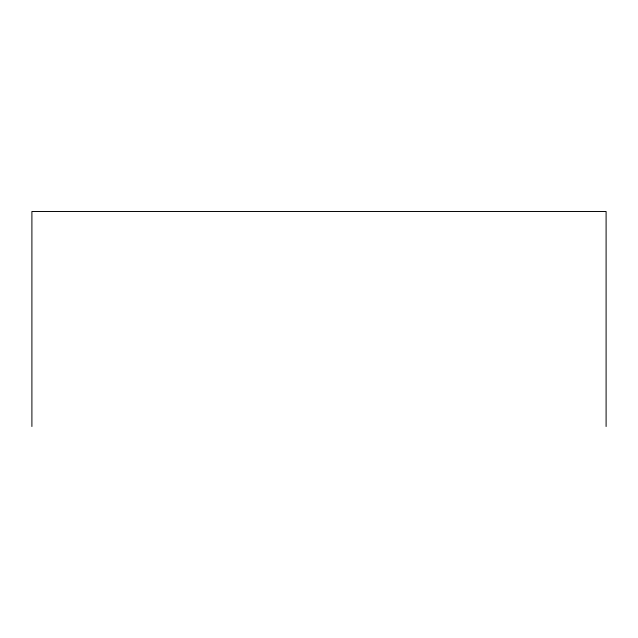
<?xml version="1.0" encoding="UTF-8"?>
<svg xmlns="http://www.w3.org/2000/svg" width="638" height="638" viewBox="0 0 638 638"><rect width="100%" height="100%" fill="white"/><g stroke="black" fill="none" stroke-linecap="round" stroke-linejoin="round"><path stroke-width="0.96" d="M606.1 426.511L606.1 211.489L31.9 211.489L31.9 426.511"/></g></svg>
